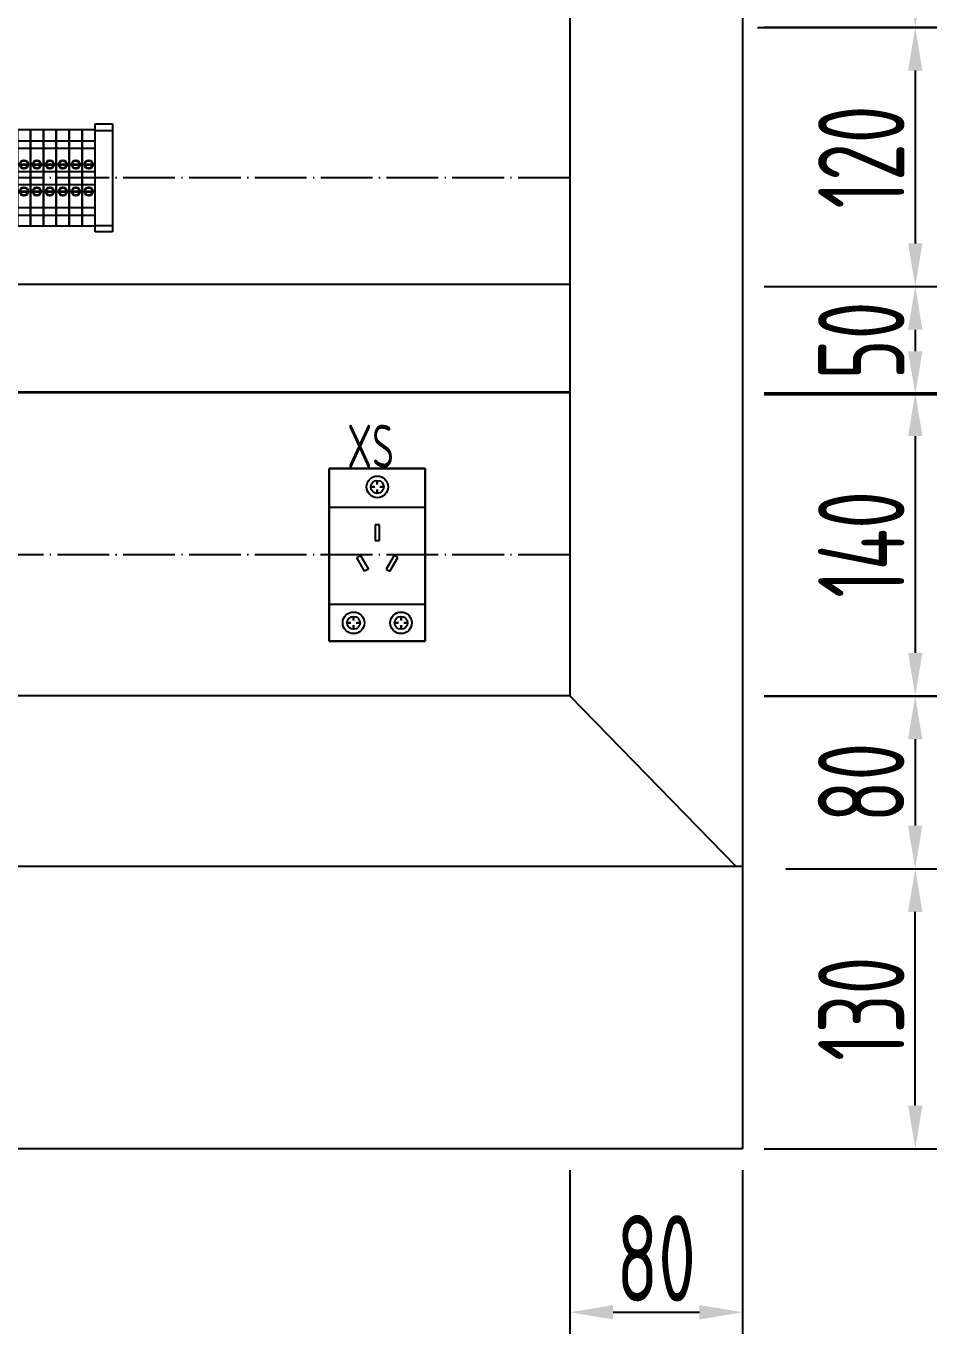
# Model space of a CAD drawing. Header units: millimetres. Extents: x 30557 to 235556, y -116603 to -73383.
# Drawn here: x 131767 to 132189, y -75707 to -75101 of the extents above; entities that cross this region are included whole.
import ezdxf

# ---------------------------------------------------------------- set-up
doc = ezdxf.new("R2010")
doc.units = ezdxf.units.MM
doc.linetypes.add('ZWCAD_ISO04W100', pattern=[30.5, 24, -3, 0.5, -3])
doc.layers.add('1', color=3, linetype='Continuous')
doc.layers.add('_Drawing', color=7, linetype='Continuous', lineweight=25)
doc.styles.add('supcon', font='sceie.shx', dxfattribs={"width": 0.75, "height": 40, "bigfont": 'sceic.shx'})
doc.dimstyles.new('supcon', dxfattribs={"dimtxt": 20, "dimasz": 20, "dimexe": 10, "dimexo": 10, "dimgap": 5, "dimtad": 1, "dimtoh": 1, "dimdec": 0, "dimzin": 0, "dimdsep": 46, "dimtxsty": 'supcon', "dimcen": 0.09, "dimclrd": 2, "dimclre": 2, "dimclrt": 2, "dimadec": 0, "dimazin": 0, "dimtfac": 1, "dimtdec": 0, "dimtofl": 0, "dimtmove": 0, "dimatfit": 3, "dimfxl": 1, "dimtolj": 1, "dimtzin": 0, "dimarcsym": 0})

# ---------------------------------------------------------------- blocks, each defined once
blk = doc.blocks.new('*D483')
at = {"layer": '_Drawing', "color": 2, "linetype": 'Continuous', "lineweight": -2}
for p, q in [((132018.55, -75631.41), (132018.55, -75707.3)), ((132098.55, -75631.46), (132098.55, -75707.3)), ((132038.55, -75697.3), (132078.55, -75697.3))]:
    blk.add_line(p, q, dxfattribs=at)
at = {"layer": '_Drawing', "color": 2}
for points in [[(132038.55, -75693.96), (132038.55, -75700.63), (132018.55, -75697.3)], [(132078.55, -75700.63), (132078.55, -75693.96), (132098.55, -75697.3)]]:
    blk.add_solid(points, dxfattribs=at)
at = {"layer": 'DEFPOINTS', "color": 0}
for p in [(132018.55, -75621.41), (132098.55, -75621.46), (132098.55, -75697.3)]:
    blk.add_point(p, dxfattribs=at)
at = {"layer": '_Drawing', "color": 2, "insert": (132058.55, -75672.3), "char_height": 40, "attachment_point": 5, "style": 'supcon'}
blk.add_mtext('\\A1;80', dxfattribs=at)
blk = doc.blocks.new('*D490')
at = {"color": 2, "lineweight": -2}
for p, q in [((132128.52, -75491.78), (132188.57, -75491.78)), ((132178.57, -75601.51), (132178.57, -75511.78)), ((132108.54, -75621.51), (132188.57, -75621.51))]:
    blk.add_line(p, q, dxfattribs=at)
at = {"color": 2}
for points in [[(132181.9, -75511.78), (132175.24, -75511.78), (132178.57, -75491.78)], [(132175.24, -75601.51), (132181.9, -75601.51), (132178.57, -75621.51)]]:
    blk.add_solid(points, dxfattribs=at)
at = {"layer": 'DEFPOINTS', "color": 0}
for p in [(132118.52, -75491.78), (132178.57, -75491.78), (132098.54, -75621.51)]:
    blk.add_point(p, dxfattribs=at)
at = {"color": 2, "insert": (132153.57, -75556.65), "char_height": 40, "attachment_point": 5, "rotation": 90, "style": 'supcon'}
blk.add_mtext('\\A1;130', dxfattribs=at)
blk = doc.blocks.new('SAKDU2.5')
at = {"color": 253}
for p, q in [((516132.13, 339835.66), (516138.13, 339835.66)), ((516132.13, 339832.16), (516138.13, 339832.16)), ((516132.13, 339821.41), (516138.13, 339821.41)), ((516133.43, 339824.81), (516136.82, 339824.81)), ((516133.43, 339824.51), (516136.82, 339824.51)), ((516132.13, 339815.41), (516138.13, 339815.41)), ((516133.43, 339812.31), (516136.82, 339812.31)), ((516133.43, 339812.01), (516136.82, 339812.01)), ((516132.13, 339804.66), (516138.13, 339804.66)), ((516132.13, 339801.16), (516138.13, 339801.16))]:
    blk.add_line(p, q, dxfattribs=at)
at = {"color": 253, "lineweight": -3}
blk.add_lwpolyline([(516132.13, 339796.16), (516138.13, 339796.16), (516138.13, 339840.66), (516132.13, 339840.66)], close=True, dxfattribs=at)
at = {"color": 253}
for centre, radius in [((516135.13, 339824.66), 2), ((516135.13, 339824.66), 1.7), ((516135.13, 339812.16), 2), ((516135.13, 339812.16), 1.7)]:
    blk.add_circle(centre, radius, dxfattribs=at)
blk = doc.blocks.new('8端子块')
for p in [(-500909.85, -336987.34), (-500903.85, -336987.34), (-500897.85, -336987.34), (-500891.85, -336987.34), (-500885.85, -336987.34), (-500879.85, -336987.34), (-500873.85, -336987.34), (-500867.85, -336987.34)]:
    blk.add_blockref('SAKDU2.5', p)
blk = doc.blocks.new('*D503')
at = {"color": 2, "linetype": 'Continuous', "lineweight": -2}
for p, q in [((132108.57, -75051.73), (132188.57, -75051.73)), ((132178.57, -75071.73), (132178.57, -75081.73)), ((132108.57, -75101.73), (132188.57, -75101.73))]:
    blk.add_line(p, q, dxfattribs=at)
at = {"color": 2}
for points in [[(132181.9, -75071.73), (132175.23, -75071.73), (132178.57, -75051.73)], [(132175.23, -75081.73), (132181.9, -75081.73), (132178.57, -75101.73)]]:
    blk.add_solid(points, dxfattribs=at)
at = {"layer": 'DEFPOINTS', "color": 0}
for p in [(132098.57, -75051.73), (132098.57, -75101.73), (132178.57, -75101.73)]:
    blk.add_point(p, dxfattribs=at)
at = {"color": 2, "insert": (132153.57, -75076.73), "char_height": 40, "attachment_point": 5, "rotation": 90, "style": 'supcon'}
blk.add_mtext('\\A1;50', dxfattribs=at)
blk = doc.blocks.new('*D504')
at = {"color": 2, "lineweight": -2}
for p, q in [((132105.46, -75101.95), (132188.57, -75101.95)), ((132178.57, -75121.95), (132178.57, -75202)), ((132118.57, -75222), (132188.57, -75222))]:
    blk.add_line(p, q, dxfattribs=at)
at = {"color": 2}
for points in [[(132181.9, -75121.95), (132175.24, -75121.95), (132178.57, -75101.95)], [(132175.24, -75202), (132181.9, -75202), (132178.57, -75222)]]:
    blk.add_solid(points, dxfattribs=at)
at = {"layer": 'DEFPOINTS', "color": 0}
for p in [(132095.46, -75101.95), (132108.57, -75222), (132178.57, -75222)]:
    blk.add_point(p, dxfattribs=at)
at = {"color": 2, "insert": (132153.57, -75161.98), "char_height": 40, "attachment_point": 5, "rotation": 90, "style": 'supcon'}
blk.add_mtext('\\A1;120', dxfattribs=at)
blk = doc.blocks.new('*D505')
at = {"color": 2, "linetype": 'Continuous', "lineweight": -2}
for p, q in [((132108.57, -75222), (132188.57, -75222)), ((132178.57, -75242), (132178.57, -75252)), ((132108.57, -75272), (132188.57, -75272))]:
    blk.add_line(p, q, dxfattribs=at)
at = {"color": 2}
for points in [[(132181.9, -75242), (132175.23, -75242), (132178.57, -75222)], [(132175.23, -75252), (132181.9, -75252), (132178.57, -75272)]]:
    blk.add_solid(points, dxfattribs=at)
at = {"layer": 'DEFPOINTS', "color": 0}
for p in [(132098.57, -75222), (132098.57, -75272), (132178.57, -75272)]:
    blk.add_point(p, dxfattribs=at)
at = {"color": 2, "insert": (132153.57, -75247), "char_height": 40, "attachment_point": 5, "rotation": 90, "style": 'supcon'}
blk.add_mtext('\\A1;50', dxfattribs=at)
blk = doc.blocks.new('*D506')
at = {"color": 2, "lineweight": -2}
for p, q in [((132108.54, -75271.27), (132188.57, -75271.27)), ((132178.57, -75291.27), (132178.57, -75391.73)), ((132108.54, -75411.73), (132188.57, -75411.73))]:
    blk.add_line(p, q, dxfattribs=at)
at = {"color": 2}
for points in [[(132181.9, -75291.27), (132175.23, -75291.27), (132178.57, -75271.27)], [(132175.23, -75391.73), (132181.9, -75391.73), (132178.57, -75411.73)]]:
    blk.add_solid(points, dxfattribs=at)
at = {"layer": 'DEFPOINTS', "color": 0}
for p in [(132098.54, -75271.27), (132098.54, -75411.73), (132178.57, -75411.73)]:
    blk.add_point(p, dxfattribs=at)
at = {"color": 2, "insert": (132153.57, -75341.5), "char_height": 40, "attachment_point": 5, "rotation": 90, "style": 'supcon'}
blk.add_mtext('\\A1;140', dxfattribs=at)
blk = doc.blocks.new('*D507')
at = {"color": 2, "linetype": 'Continuous', "lineweight": -2}
for p, q in [((132108.52, -75411.78), (132188.52, -75411.78)), ((132178.52, -75431.78), (132178.52, -75471.78)), ((132118.52, -75491.78), (132188.52, -75491.78))]:
    blk.add_line(p, q, dxfattribs=at)
at = {"color": 2}
for points in [[(132181.85, -75431.78), (132175.19, -75431.78), (132178.52, -75411.78)], [(132175.19, -75471.78), (132181.85, -75471.78), (132178.52, -75491.78)]]:
    blk.add_solid(points, dxfattribs=at)
at = {"layer": 'DEFPOINTS', "color": 0}
for p in [(132098.52, -75411.78), (132108.52, -75491.78), (132178.52, -75491.78)]:
    blk.add_point(p, dxfattribs=at)
at = {"color": 2, "insert": (132153.52, -75451.78), "char_height": 40, "attachment_point": 5, "rotation": 90, "style": 'supcon'}
blk.add_mtext('\\A1;80', dxfattribs=at)
blk = doc.blocks.new('3孔插座')
for p, q in [((118502.97, 58960.84), (118547.47, 58960.84)), ((118502.97, 58880.84), (118502.97, 58960.84)), ((118547.47, 58960.84), (118547.47, 58880.84)), ((118547.47, 58942.84), (118502.97, 58942.84)), ((118526.22, 58934.79), (118524.22, 58934.79)), ((118524.22, 58934.79), (118524.22, 58927.49)), ((118526.22, 58927.49), (118526.22, 58934.79)), ((118524.22, 58927.49), (118526.22, 58927.49)), ((118515.69, 58919.55), (118517.42, 58920.55)), ((118519.34, 58913.23), (118515.69, 58919.55)), ((118517.42, 58920.55), (118521.07, 58914.23)), ((118533.02, 58920.55), (118529.37, 58914.23)), ((118531.1, 58913.23), (118534.75, 58919.55)), ((118534.75, 58919.55), (118533.02, 58920.55)), ((118521.07, 58914.23), (118519.34, 58913.23)), ((118529.37, 58914.23), (118531.1, 58913.23)), ((118547.47, 58897.84), (118502.97, 58897.84)), ((118547.47, 58880.84), (118502.97, 58880.84))]:
    blk.add_line(p, q)
at = {"color": 0}
for p, q in [((118502.97, 58960.84), (118502.97, 58880.84)), ((118547.47, 58960.84), (118502.97, 58960.84)), ((118547.47, 58880.84), (118547.47, 58960.84)), ((118502.97, 58880.84), (118547.47, 58880.84))]:
    blk.add_line(p, q, dxfattribs=at)
at = {"ltscale": 100}
for p, q in [((118525.22, 58953.49), (118525.22, 58955.34)), ((118522.22, 58952.34), (118524.07, 58952.34)), ((118525.22, 58949.34), (118525.22, 58951.2)), ((118526.37, 58952.34), (118528.22, 58952.34)), ((118514.22, 58892.34), (118514.22, 58890.49)), ((118514.22, 58888.2), (118514.22, 58886.34)), ((118536.22, 58892.34), (118536.22, 58890.49)), ((118536.22, 58888.2), (118536.22, 58886.34))]:
    blk.add_line(p, q, dxfattribs=at)
at = {"ltscale": 100, "const_width": 1}
for points in [[(118525.22, 58953.49), (118525.22, 58955.34)], [(118522.22, 58952.34), (118524.07, 58952.34)], [(118525.22, 58949.34), (118525.22, 58951.2)], [(118526.37, 58952.34), (118528.22, 58952.34)], [(118511.22, 58889.34), (118513.07, 58889.34)], [(118514.22, 58892.34), (118514.22, 58890.49)], [(118514.22, 58888.2), (118514.22, 58886.34)], [(118515.37, 58889.34), (118517.22, 58889.34)], [(118535.07, 58889.34), (118533.22, 58889.34)], [(118536.22, 58892.34), (118536.22, 58890.49)], [(118536.22, 58888.2), (118536.22, 58886.34)], [(118539.22, 58889.34), (118537.37, 58889.34)]]:
    blk.add_lwpolyline(points, dxfattribs=at)
at = {"ltscale": 100}
for centre, radius in [((118525.22, 58952.34), 5), ((118525.22, 58952.34), 3), ((118514.22, 58889.34), 5), ((118536.22, 58889.34), 5), ((118514.22, 58889.34), 3), ((118536.22, 58889.34), 3)]:
    blk.add_circle(centre, radius, dxfattribs=at)
blk = doc.blocks.new('固定块')
for p, q in [((516096.27, 339845.14), (516104.27, 339845.14)), ((516096.27, 339795.14), (516096.27, 339845.14)), ((516096.27, 339842.14), (516104.27, 339842.14)), ((516104.27, 339845.14), (516104.27, 339795.14)), ((516096.27, 339798.14), (516104.27, 339798.14)), ((516104.27, 339795.14), (516096.27, 339795.14))]:
    blk.add_line(p, q)

msp = doc.modelspace()

# ---------------------------------------------------------------- linework, layer by layer
at = {"color": 4, "linetype": 'ZWCAD_ISO04W100', "lineweight": -3}
for p, q in [((132018.55, -75171.66), (131278.56, -75171.66)), ((132018.54, -75346.33), (131278.56, -75346.33))]:
    msp.add_line(p, q, dxfattribs=at)
at = {"lineweight": -3}
for p, q in [((132018.55, -75221), (131278.56, -75221)), ((132018.55, -75271), (131278.56, -75271)), ((132018.55, -75271), (131278.56, -75271)), ((132018.54, -75271.27), (131278.56, -75271.27)), ((132018.54, -75411.73), (131278.54, -75411.73)), ((132018.54, -75411.73), (131278.54, -75411.73))]:
    msp.add_line(p, q, dxfattribs=at)
for p, q in [((132018.54, -75411.73), (132095.41, -75490.61)), ((131198.55, -75490.61), (132098.54, -75490.62))]:
    msp.add_line(p, q)
at = {"layer": '_Drawing', "color": 1}
for p, q in [((132098.55, -73721.46), (132098.54, -75621.51)), ((132098.54, -75621.51), (131198.54, -75621.46))]:
    msp.add_line(p, q, dxfattribs=at)
at = {"layer": '_Drawing', "lineweight": -3}
msp.add_line((132018.55, -73801.45), (132018.54, -75411.73), dxfattribs=at)

# ---------------------------------------------------------------- block references
for name, p in [('8端子块', (116516.28, -78002.73)), ('SAKDU2.5', (-384345.57, -414990.07)), ('SAKDU2.5', (-384339.57, -414990.07)), ('固定块', (-384297.71, -414991.8)), ('3孔插座', (13404.07, -134267.17))]:
    msp.add_blockref(name, p)

# ---------------------------------------------------------------- texts
at = {"layer": '1', "color": 3, "style": 'supcon', "width": 0.75}
msp.add_text('XS', height=20, dxfattribs=at).set_placement((131915.37, -75306))

# ---------------------------------------------------------------- dimensions: what is measured, and where the dimension line sits
at = {"linetype": 'Continuous'}
for base, p1, p2, picture, middle in [((132178.57, -75101.73), (132098.57, -75051.73), (132098.57, -75101.73), '*D503', (132178.57, -75076.73)), ((132178.57, -75272), (132098.57, -75222), (132098.57, -75272), '*D505', (132178.57, -75247))]:
    dim = msp.add_linear_dim(base=base, p1=p1, p2=p2, angle=90, dimstyle='supcon', dxfattribs=at)
    dim.commit()
    dim.dimension.update_dxf_attribs({"geometry": picture, "text_midpoint": middle, "dimtype": 160})
at = {"color": 1}
dim = msp.add_linear_dim(base=(132178.57, -75222), p1=(132095.46, -75101.95), p2=(132108.57, -75222), angle=90, dimstyle='supcon', dxfattribs=at)
dim.commit()
dim.dimension.update_dxf_attribs({"geometry": '*D504', "text_midpoint": (132153.57, -75161.98)})
for base, p1, p2, picture, middle in [((132178.57, -75411.73), (132098.54, -75271.27), (132098.54, -75411.73), '*D506', (132153.57, -75341.5)), ((132178.57, -75491.78), (132098.54, -75621.51), (132118.52, -75491.78), '*D490', (132153.57, -75556.65))]:
    dim = msp.add_linear_dim(base=base, p1=p1, p2=p2, angle=90, dimstyle='supcon')
    dim.commit()
    dim.dimension.update_dxf_attribs({"geometry": picture, "text_midpoint": middle})
at = {"linetype": 'Continuous'}
dim = msp.add_linear_dim(base=(132178.52, -75491.78), p1=(132098.52, -75411.78), p2=(132108.52, -75491.78), angle=90, dimstyle='supcon', dxfattribs=at)
dim.commit()
dim.dimension.update_dxf_attribs({"geometry": '*D507', "text_midpoint": (132153.52, -75451.78)})
at = {"layer": '_Drawing', "linetype": 'Continuous'}
dim = msp.add_linear_dim(base=(132098.55, -75697.3), p1=(132018.55, -75621.41), p2=(132098.55, -75621.46), dimstyle='supcon', dxfattribs=at)
dim.commit()
dim.dimension.update_dxf_attribs({"geometry": '*D483', "text_midpoint": (132058.55, -75672.3)})

doc.saveas('drawing.dxf')
